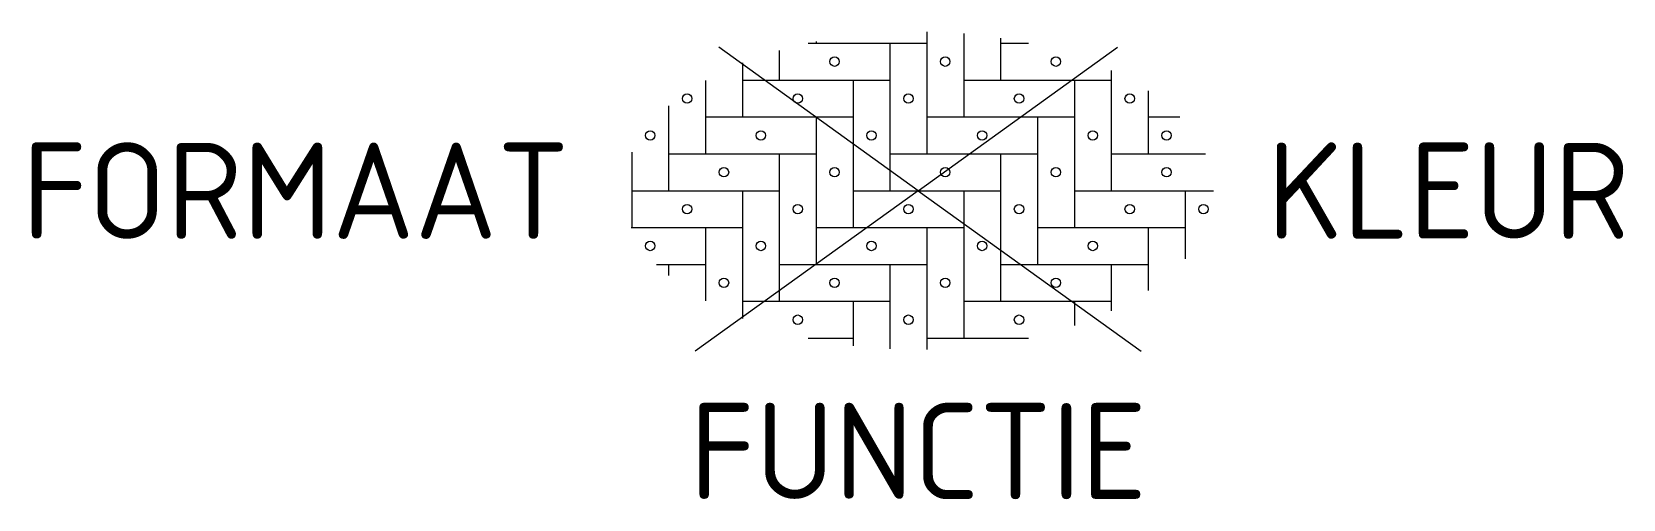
# Model space of a CAD drawing. Header units: metres. Extents: x -16.6 to 13.2, y -5.8 to 3.
import ezdxf
from ezdxf.enums import TextEntityAlignment as Align

# ---------------------------------------------------------------- set-up
doc = ezdxf.new("R2010")
doc.units = ezdxf.units.M
doc.styles.add('NLCS-ISO', font='NLCS-ISO.ttf')

msp = doc.modelspace()

# ---------------------------------------------------------------- linework, layer by layer
for p, q in [((0, 0), (-3.728, 2.684)), ((-2.062, 2.76), (0.16, 2.76)), ((-1.91, 2.792), (-1.91, 2.76)), ((-0.53, 2.76), (-0.53, 0)), ((0, 0), (3.728, 2.684)), ((0.16, 2.974), (0.16, 0.69)), ((0.85, 2.94), (0.85, 1.38)), ((1.54, 2.857), (1.54, 2.07)), ((1.54, 2.76), (2.062, 2.76)), ((-3.29, 2.39), (-3.29, 1.38)), ((-2.6, 2.625), (-2.6, 2.07)), ((3.61, 2.252), (3.61, 0)), ((-3.98, 2.064), (-3.98, 0.69)), ((-3.29, 2.07), (-0.53, 2.07)), ((-1.22, 2.07), (-1.22, -0.69)), ((0.85, 2.07), (3.61, 2.07)), ((2.92, 2.07), (2.92, -0.69)), ((4.3, 1.868), (4.3, 0.69)), ((-4.67, 1.59), (-4.67, 0)), ((-3.98, 1.38), (-1.22, 1.38)), ((-1.91, 1.38), (-1.91, -1.38)), ((0.16, 1.38), (2.92, 1.38)), ((2.23, 1.38), (2.23, -1.38)), ((4.3, 1.38), (4.895, 1.38)), ((-5.36, 0.722), (-5.36, -0.69)), ((-4.67, 0.69), (-1.91, 0.69)), ((-2.6, 0.69), (-2.6, -2.07)), ((-0.53, 0.69), (2.23, 0.69)), ((1.54, 0.69), (1.54, -2.07)), ((3.61, 0.69), (5.374, 0.69)), ((0, 0), (-4.172, -3.003)), ((-5.36, 0), (-2.6, 0)), ((-3.29, 0), (-3.29, -2.39)), ((-1.22, 0), (1.54, 0)), ((0, 0), (4.172, -3.003)), ((0.85, 0), (0.85, -2.76)), ((2.92, 0), (5.525, 0)), ((4.99, 0), (4.99, -1.277)), ((-5.374, -0.69), (-3.29, -0.69)), ((-3.98, -0.69), (-3.98, -2.064)), ((-1.91, -0.69), (0.85, -0.69)), ((0.16, -0.69), (0.16, -2.974)), ((2.23, -0.69), (4.99, -0.69)), ((4.3, -0.69), (4.3, -1.868)), ((-4.895, -1.38), (-3.98, -1.38)), ((-4.67, -1.38), (-4.67, -1.59)), ((-2.6, -1.38), (0.16, -1.38)), ((-0.53, -1.38), (-0.53, -2.961)), ((1.54, -1.38), (4.3, -1.38)), ((3.61, -1.38), (3.61, -2.252)), ((-3.29, -2.07), (-0.53, -2.07)), ((-1.22, -2.07), (-1.22, -2.902)), ((0.85, -2.07), (3.61, -2.07)), ((2.92, -2.07), (2.92, -2.526)), ((-2.062, -2.76), (-1.22, -2.76)), ((0.16, -2.76), (2.062, -2.76))]:
    msp.add_line(p, q)
for centre in [(-1.565, 2.415), (0.505, 2.415), (2.575, 2.415), (-4.325, 1.725), (-2.255, 1.725), (-0.185, 1.725), (1.885, 1.725), (3.955, 1.725), (-5.015, 1.035), (-2.945, 1.035), (-0.875, 1.035), (1.195, 1.035), (3.265, 1.035), (4.645, 1.035), (-3.635, 0.345), (-1.565, 0.345), (0.505, 0.345), (2.575, 0.345), (4.645, 0.345), (-4.325, -0.345), (-2.255, -0.345), (-0.185, -0.345), (1.885, -0.345), (3.955, -0.345), (5.335, -0.345), (-5.015, -1.035), (-2.945, -1.035), (-0.875, -1.035), (1.195, -1.035), (3.265, -1.035), (-3.635, -1.725), (-1.565, -1.725), (0.505, -1.725), (2.575, -1.725), (-2.255, -2.415), (-0.185, -2.415), (1.885, -2.415)]:
    msp.add_circle(centre, 0.0881)

# ---------------------------------------------------------------- texts
at = {"style": 'NLCS-ISO'}
msp.add_attdef('FORMAAT', text='DF', height=1.8, dxfattribs=at).set_placement((-6.525, 0), align=Align.MIDDLE_RIGHT)
msp.add_attdef('KLEUR', text='RD', height=1.8, dxfattribs=at).set_placement((6.525, 0), align=Align.MIDDLE_LEFT)
at = {"style": 'NLCS-ISO', "flags": 1}
msp.add_attdef('FUNCTIE', text='', height=1.8, dxfattribs=at).set_placement((0, -3.975), align=Align.TOP_CENTER)

doc.saveas('drawing.dxf')
